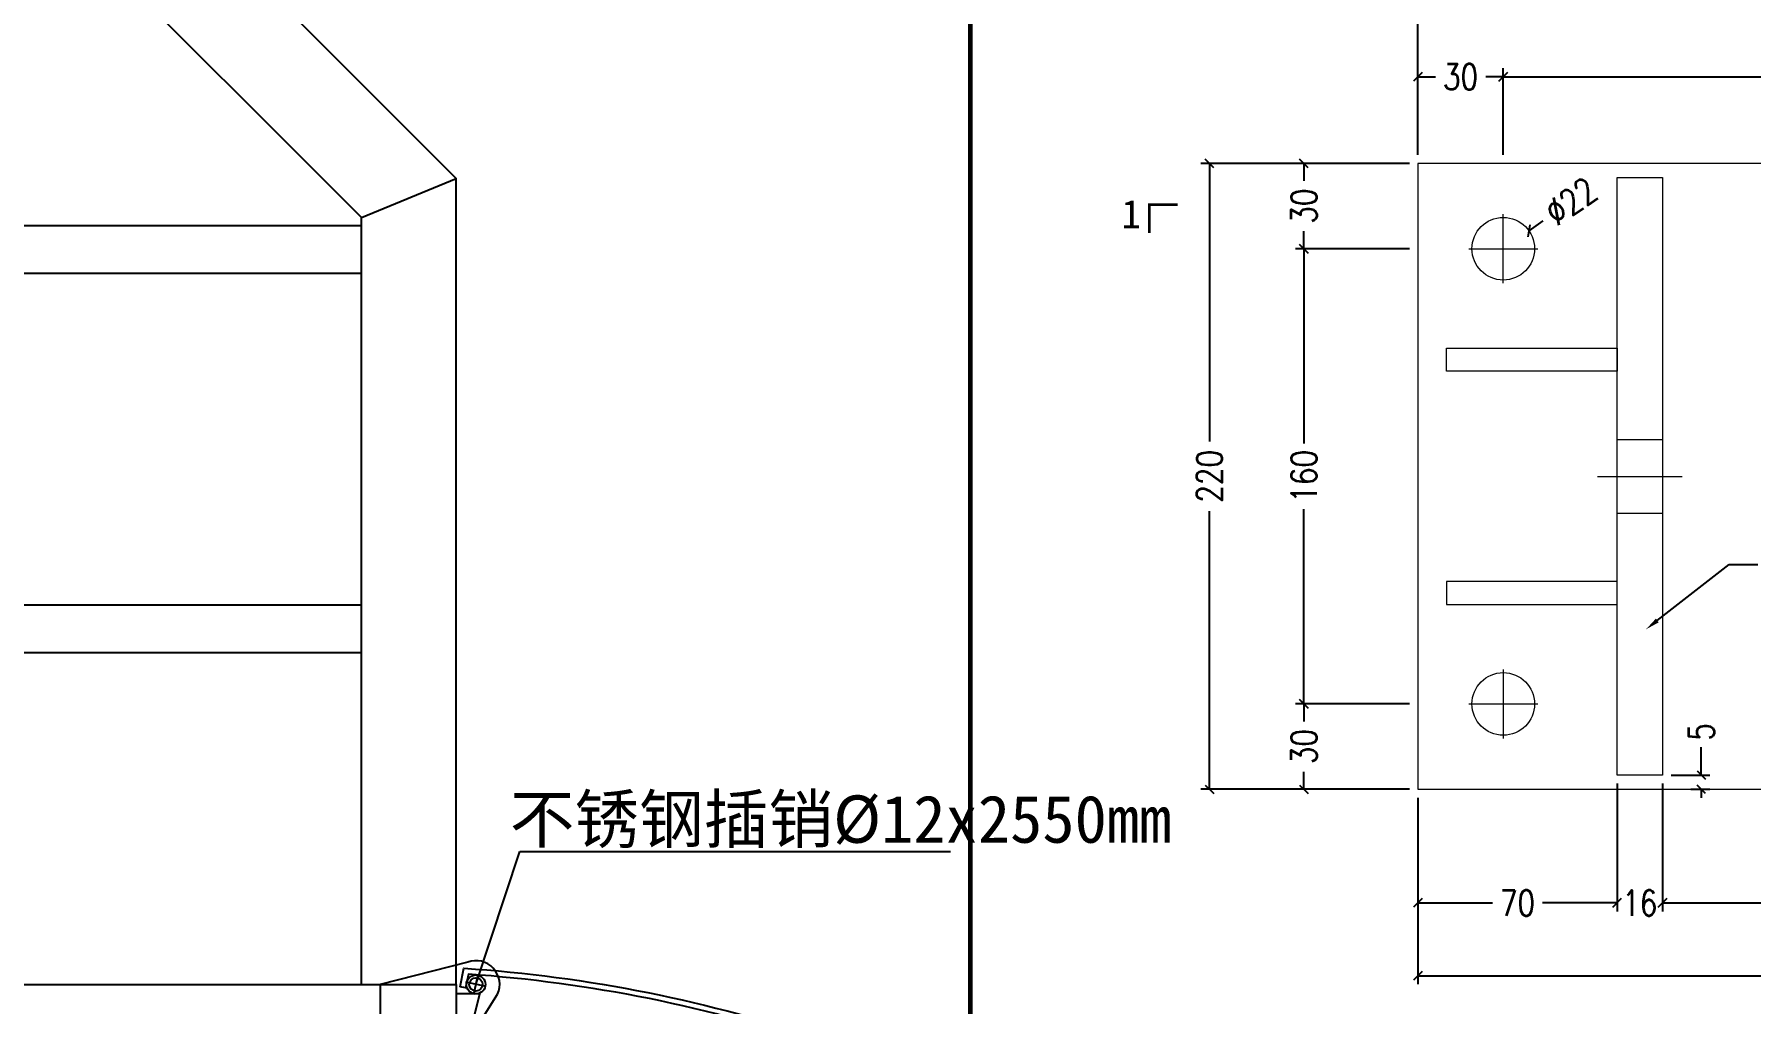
# Model space of a CAD drawing. Extents: x -259369 to -50372, y -155978 to 198088.
# Drawn here: x -101917 to -100107, y 35101 to 36123 of the extents above; entities that cross this region are included whole.
import ezdxf
from ezdxf import colors
from ezdxf.entities.mleader import LeaderData, LeaderLine
from ezdxf.math import Vec2, Vec3

# ---------------------------------------------------------------- set-up
doc = ezdxf.new("R2010")
doc.units = 0
doc.header["$LTSCALE"] = 1000
doc.header["$MEASUREMENT"] = 0
for name, pattern in [('CENTER', [2, 1.25, -0.25, 0.25, -0.25]), ('DASHDOT', [1, 0.5, -0.25, 0, -0.25]), ('DIVIDEX2', [63.5, 25.4, -12.7, 0, -12.7, 0, -12.7])]:
    doc.linetypes.add(name, pattern=pattern)
for name, color, linetype in [('100x100铝方通', 3, 'Continuous'), ('BS-Index symbol', 35, 'Continuous'), ('hjh文字', 7, 'Continuous'), ('HR-dimension', 9, 'Continuous'), ('HR-Zhuliang', 3, 'Continuous'), ('标注', 9, 'Continuous'), ('连接端梁', 130, 'Continuous'), ('铝条', 31, 'Continuous'), ('铝通', 4, 'Continuous')]:
    doc.layers.add(name, color=color, linetype=linetype)
doc.layers.add('结构', color=52, linetype='Continuous', lineweight=18)
doc.layers.add('铝斜撑', color=241, linetype='Continuous', lineweight=9)
doc.styles.add('Arial', font='')
doc.styles.add('HZTXT', font='txtw.shx', dxfattribs={"width": 0.8, "bigfont": 'hztxtw.shx'})
doc.styles.get("Standard").update_dxf_attribs({"font": 'gbenor.shx', "bigfont": 'gbcbig.shx'})
doc.styles.add('宋体', font='')
doc.styles.get('Arial').set_extended_font_data('STXihei')
doc.styles.get('宋体').set_extended_font_data('SimSun')
doc.dimstyles.new('DIM-3', dxfattribs={"dimscale": 3, "dimtxt": 3, "dimasz": 1, "dimexe": 1, "dimexo": 1, "dimgap": 1, "dimtad": 0, "dimdec": 1, "dimrnd": 0.0005, "dimzin": 9, "dimdsep": 46, "dimtxsty": 'HZTXT', "dimblk": 'OBLIQUE', "dimcen": 0, "dimclrd": 9, "dimclre": 9, "dimclrt": 2, "dimazin": 2, "dimtfac": 1, "dimtdec": 1, "dimtofl": 0, "dimtmove": 0, "dimatfit": 3, "dimldrblk": 'OBLIQUE', "dimfxl": 1, "dimarcsym": 2})
doc.dimstyles.new('HR-BI-DIM5', dxfattribs={"dimscale": 6, "dimtxt": 5, "dimasz": 1, "dimexe": 1, "dimexo": 1.5, "dimgap": 2, "dimtad": 1, "dimdec": 1, "dimdsep": 46, "dimtxsty": 'HZTXT', "dimcen": 0, "dimdle": 1, "dimclrd": 256, "dimclre": 256, "dimclrt": 2, "dimadec": 1, "dimazin": 0, "dimtfac": 1, "dimtdec": 1, "dimtix": 1, "dimtmove": 2, "dimatfit": 3, "dimfxl": 1, "dimtfill": 1, "dimtolj": 1, "dimtzin": 0, "dimarcsym": 1})

# ---------------------------------------------------------------- blocks, each defined once
blk = doc.blocks.new('A$C848c3b45')
at = {"color": 1, "linetype": 'CENTER', "ltscale": 10.16}
for p, q in [((11, -0.1), (-11, 0.1)), ((-0.1, -11), (0.1, 11))]:
    blk.add_line(p, q, dxfattribs=at)
blk.add_line((374.4, 6.1), (375.1, 12))
blk.add_lwpolyline([(-16, -5.7), (-15.9, 14.3, -0.066496), (375.1, 12), (374.4, 6.1, 0.065854), (-9.9, 9), (-10, -5.7)], format="xyb", close=True)
for radius in [10, 7]:
    blk.add_circle((0, 0), radius)
blk = doc.blocks.new('A$C148601bc')
at = {"layer": 'HR-dimension'}
blk.add_lwpolyline([(-5.8, -50), (6.7, 0), (-18.3, 0), (-18.3, -50)], close=True, dxfattribs=at)
blk = doc.blocks.new('A$Cea697e5a')
blk.add_circle((20.8, 150), 7)
at = {"layer": '100x100铝方通'}
for points in [[(0, 150), (0, 1000), (-350, 1350), (-998.2, 1350)], [(-391.4, 1250), (-350, 1350)], [(-100, 150), (-100, 958.6), (-391.4, 1250), (-998.2, 1250)], [(-100, 958.6), (0, 1000)]]:
    blk.add_lwpolyline(points, dxfattribs=at)
at = {"layer": 'HR-Zhuliang'}
blk.add_lwpolyline([(-998.2, 150), (0, 150), (0, 50), (-998.2, 50)], dxfattribs=at)
at = {"layer": '铝斜撑'}
for points in [[(-611, 1250), (-971, 150)], [(-526.8, 1250), (-886.8, 150)]]:
    blk.add_lwpolyline(points, dxfattribs=at)
at = {"layer": '铝条'}
for points in [[(-998.2, 900), (-100, 900), (-100, 950), (-998.2, 950)], [(-998.2, 500), (-100, 500), (-100, 550), (-998.2, 550)]]:
    blk.add_lwpolyline(points, dxfattribs=at)
at = {"layer": '铝通'}
blk.add_lwpolyline([(43.6, 139.6, 0.668622), (12.1, 173.4), (-80, 150), (-80, 70), (0, 70)], format="xyb", close=True, dxfattribs=at)
at = {"layer": 'HR-dimension'}
blk.add_blockref('A$C148601bc', (18.3, 140), dxfattribs=at)
blk = doc.blocks.new('_Oblique')
at = {"color": 0, "linetype": 'ByBlock', "lineweight": -2}
blk.add_line((-0.5, -0.5), (0.5, 0.5), dxfattribs=at)
blk = doc.blocks.new('*D496')
at = {"layer": 'Defpoints', "color": 0, "ltscale": 10, "transparency": 16777216}
for p in [(38506.46, -4825.07), (38806.46, -4825.07), (38506.46, -4890.63)]:
    blk.add_point(p, dxfattribs=at)
at = {"layer": 'HR-dimension', "color": 9, "lineweight": -2, "ltscale": 10, "transparency": 16777216}
for p, q in [((38506.46, -4828.07), (38506.46, -4893.63)), ((38806.46, -4828.07), (38806.46, -4893.63)), ((38506.46, -4890.63), (38644.21, -4890.63)), ((38806.46, -4890.63), (38668.72, -4890.63))]:
    blk.add_line(p, q, dxfattribs=at)
at = {"layer": 'HR-dimension', "color": 9, "lineweight": -2, "ltscale": 10, "transparency": 16777216, "xscale": 3, "yscale": 3, "zscale": 3, "rotation": 180}
blk.add_blockref('_Oblique', (38506.46, -4890.63), dxfattribs=at)
at = {"layer": 'HR-dimension', "color": 9, "lineweight": -2, "ltscale": 10, "transparency": 16777216, "xscale": 3, "yscale": 3, "zscale": 3}
blk.add_blockref('_Oblique', (38806.46, -4890.63), dxfattribs=at)
at = {"layer": 'HR-dimension', "color": 2, "ltscale": 10, "transparency": 16777216, "insert": (38656.46, -4890.63), "char_height": 9, "attachment_point": 5, "style": 'HZTXT'}
blk.add_mtext('300', dxfattribs=at)
blk = doc.blocks.new('*D497')
at = {"layer": 'Defpoints', "color": 0, "ltscale": 10, "transparency": 16777216}
for p in [(38506.46, -4574.61), (38506.46, -4605.07), (38536.46, -4605.07)]:
    blk.add_point(p, dxfattribs=at)
at = {"layer": 'HR-dimension', "color": 9, "lineweight": -2, "ltscale": 10, "transparency": 16777216}
for p, q in [((38506.46, -4602.07), (38506.46, -4571.61)), ((38536.46, -4602.07), (38536.46, -4571.61)), ((38506.46, -4574.61), (38512.63, -4574.61)), ((38536.46, -4574.61), (38530.29, -4574.61))]:
    blk.add_line(p, q, dxfattribs=at)
at = {"layer": 'HR-dimension', "color": 9, "lineweight": -2, "ltscale": 10, "transparency": 16777216, "xscale": 3, "yscale": 3, "zscale": 3, "rotation": 180}
blk.add_blockref('_Oblique', (38506.46, -4574.61), dxfattribs=at)
at = {"layer": 'HR-dimension', "color": 9, "lineweight": -2, "ltscale": 10, "transparency": 16777216, "xscale": 3, "yscale": 3, "zscale": 3}
blk.add_blockref('_Oblique', (38536.46, -4574.61), dxfattribs=at)
at = {"layer": 'HR-dimension', "color": 2, "ltscale": 10, "transparency": 16777216, "insert": (38521.46, -4574.61), "char_height": 9, "attachment_point": 5, "style": 'HZTXT'}
blk.add_mtext('30', dxfattribs=at)
blk = doc.blocks.new('*D568')
at = {"layer": 'Defpoints', "color": 0, "ltscale": 10, "transparency": 16777216}
for p in [(38776.46, -4574.61), (38536.46, -4605.07), (38776.46, -4605.07)]:
    blk.add_point(p, dxfattribs=at)
at = {"layer": 'HR-dimension', "color": 9, "lineweight": -2, "ltscale": 10, "transparency": 16777216}
for p, q in [((38536.46, -4602.07), (38536.46, -4571.61)), ((38776.46, -4602.07), (38776.46, -4571.61)), ((38536.46, -4574.61), (38644.21, -4574.61)), ((38776.46, -4574.61), (38668.72, -4574.61))]:
    blk.add_line(p, q, dxfattribs=at)
at = {"layer": 'HR-dimension', "color": 9, "lineweight": -2, "ltscale": 10, "transparency": 16777216, "xscale": 3, "yscale": 3, "zscale": 3, "rotation": 180}
blk.add_blockref('_Oblique', (38536.46, -4574.61), dxfattribs=at)
at = {"layer": 'HR-dimension', "color": 9, "lineweight": -2, "ltscale": 10, "transparency": 16777216, "xscale": 3, "yscale": 3, "zscale": 3}
blk.add_blockref('_Oblique', (38776.46, -4574.61), dxfattribs=at)
at = {"layer": 'HR-dimension', "color": 2, "ltscale": 10, "transparency": 16777216, "insert": (38656.46, -4574.61), "char_height": 9, "attachment_point": 5, "style": 'HZTXT'}
blk.add_mtext('240', dxfattribs=at)
blk = doc.blocks.new('*D569')
at = {"layer": 'Defpoints', "color": 0, "ltscale": 10, "transparency": 16777216}
for p in [(38466.4, -4795.07), (38506.46, -4795.07), (38506.46, -4825.07)]:
    blk.add_point(p, dxfattribs=at)
at = {"layer": 'HR-dimension', "color": 9, "lineweight": -2, "ltscale": 10, "transparency": 16777216}
for p, q in [((38503.46, -4795.07), (38463.4, -4795.07)), ((38466.4, -4795.07), (38466.4, -4801.24)), ((38466.4, -4825.07), (38466.4, -4818.9)), ((38503.46, -4825.07), (38463.4, -4825.07))]:
    blk.add_line(p, q, dxfattribs=at)
at = {"layer": 'HR-dimension', "color": 9, "lineweight": -2, "ltscale": 10, "transparency": 16777216, "xscale": 3, "yscale": 3, "zscale": 3}
for p, rotation in [((38466.4, -4795.07), 90), ((38466.4, -4825.07), 270)]:
    blk.add_blockref('_Oblique', p, dxfattribs=dict(at, rotation=rotation))
at = {"layer": 'HR-dimension', "color": 2, "ltscale": 10, "transparency": 16777216, "insert": (38466.4, -4810.07), "char_height": 9, "attachment_point": 5, "rotation": 90, "style": 'HZTXT'}
blk.add_mtext('30', dxfattribs=at)
blk = doc.blocks.new('*D570')
at = {"layer": 'Defpoints', "color": 0, "ltscale": 10, "transparency": 16777216}
for p in [(38466.4, -4635.07), (38506.46, -4635.07), (38506.46, -4795.07)]:
    blk.add_point(p, dxfattribs=at)
at = {"layer": 'HR-dimension', "color": 9, "lineweight": -2, "ltscale": 10, "transparency": 16777216}
for p, q in [((38503.46, -4635.07), (38463.4, -4635.07)), ((38466.4, -4635.07), (38466.4, -4703.5)), ((38466.4, -4795.07), (38466.4, -4726.64)), ((38503.46, -4795.07), (38463.4, -4795.07))]:
    blk.add_line(p, q, dxfattribs=at)
at = {"layer": 'HR-dimension', "color": 9, "lineweight": -2, "ltscale": 10, "transparency": 16777216, "xscale": 3, "yscale": 3, "zscale": 3}
for p, rotation in [((38466.4, -4635.07), 90), ((38466.4, -4795.07), 270)]:
    blk.add_blockref('_Oblique', p, dxfattribs=dict(at, rotation=rotation))
at = {"layer": 'HR-dimension', "color": 2, "ltscale": 10, "transparency": 16777216, "insert": (38466.4, -4715.07), "char_height": 9, "attachment_point": 5, "rotation": 90, "style": 'HZTXT'}
blk.add_mtext('160', dxfattribs=at)
blk = doc.blocks.new('*D571')
at = {"layer": 'Defpoints', "color": 0, "ltscale": 10, "transparency": 16777216}
for p in [(38466.4, -4605.07), (38506.46, -4605.07), (38506.46, -4635.07)]:
    blk.add_point(p, dxfattribs=at)
at = {"layer": 'HR-dimension', "color": 9, "lineweight": -2, "ltscale": 10, "transparency": 16777216}
for p, q in [((38503.46, -4605.07), (38463.4, -4605.07)), ((38466.4, -4605.07), (38466.4, -4611.24)), ((38466.4, -4635.07), (38466.4, -4628.9)), ((38503.46, -4635.07), (38463.4, -4635.07))]:
    blk.add_line(p, q, dxfattribs=at)
at = {"layer": 'HR-dimension', "color": 9, "lineweight": -2, "ltscale": 10, "transparency": 16777216, "xscale": 3, "yscale": 3, "zscale": 3}
for p, rotation in [((38466.4, -4605.07), 90), ((38466.4, -4635.07), 270)]:
    blk.add_blockref('_Oblique', p, dxfattribs=dict(at, rotation=rotation))
at = {"layer": 'HR-dimension', "color": 2, "ltscale": 10, "transparency": 16777216, "insert": (38466.4, -4620.07), "char_height": 9, "attachment_point": 5, "rotation": 90, "style": 'HZTXT'}
blk.add_mtext('30', dxfattribs=at)
blk = doc.blocks.new('*D585')
at = {"layer": 'Defpoints', "color": 0, "ltscale": 10, "transparency": 16777216}
for p in [(38545.47, -4628.75), (38527.46, -4641.39)]:
    blk.add_point(p, dxfattribs=at)
at = {"layer": 'HR-dimension', "color": 9, "lineweight": -2, "ltscale": 10, "transparency": 16777216}
blk.add_line((38550.38, -4625.3), (38545.47, -4628.75), dxfattribs=at)
at = {"layer": 'HR-dimension', "color": 9, "lineweight": -2, "ltscale": 10, "transparency": 16777216, "xscale": 3, "yscale": 3, "zscale": 3, "rotation": 215.0759654489789}
blk.add_blockref('_Oblique', (38545.47, -4628.75), dxfattribs=at)
at = {"layer": 'HR-dimension', "color": 2, "ltscale": 10, "transparency": 16777216, "insert": (38560.27, -4618.36), "char_height": 9, "attachment_point": 5, "rotation": 35.07597, "style": 'HZTXT'}
blk.add_mtext('∅22', dxfattribs=at)
blk = doc.blocks.new('*D504')
at = {"layer": 'Defpoints', "color": 0, "ltscale": 10, "transparency": 16777216}
for p in [(38576.46, -4820.07), (38506.46, -4845.51), (38506.46, -4865.02)]:
    blk.add_point(p, dxfattribs=at)
at = {"layer": 'HR-dimension', "color": 9, "lineweight": -2, "ltscale": 10, "transparency": 16777216}
for p, q in [((38576.46, -4823.07), (38576.46, -4868.02)), ((38506.46, -4848.51), (38506.46, -4868.02)), ((38506.46, -4865.02), (38532.63, -4865.02)), ((38576.46, -4865.02), (38550.29, -4865.02))]:
    blk.add_line(p, q, dxfattribs=at)
at = {"layer": 'HR-dimension', "color": 9, "lineweight": -2, "ltscale": 10, "transparency": 16777216, "xscale": 3, "yscale": 3, "zscale": 3, "rotation": 180}
blk.add_blockref('_Oblique', (38506.46, -4865.02), dxfattribs=at)
at = {"layer": 'HR-dimension', "color": 9, "lineweight": -2, "ltscale": 10, "transparency": 16777216, "xscale": 3, "yscale": 3, "zscale": 3}
blk.add_blockref('_Oblique', (38576.46, -4865.02), dxfattribs=at)
at = {"layer": 'HR-dimension', "color": 2, "ltscale": 10, "transparency": 16777216, "insert": (38541.46, -4865.02), "char_height": 9, "attachment_point": 5, "style": 'HZTXT'}
blk.add_mtext('70', dxfattribs=at)
blk = doc.blocks.new('*D505')
at = {"layer": 'Defpoints', "color": 0, "ltscale": 10, "transparency": 16777216}
for p in [(38576.46, -4820.07), (38592.46, -4820.07), (38592.46, -4865.02)]:
    blk.add_point(p, dxfattribs=at)
at = {"layer": 'HR-dimension', "color": 9, "lineweight": -2, "ltscale": 10, "transparency": 16777216}
for p, q in [((38576.46, -4823.07), (38576.46, -4868.02)), ((38592.46, -4823.07), (38592.46, -4868.02)), ((38576.46, -4865.02), (38576.49, -4865.02)), ((38592.46, -4865.02), (38592.43, -4865.02))]:
    blk.add_line(p, q, dxfattribs=at)
at = {"layer": 'HR-dimension', "color": 9, "lineweight": -2, "ltscale": 10, "transparency": 16777216, "xscale": 3, "yscale": 3, "zscale": 3, "rotation": 180}
blk.add_blockref('_Oblique', (38576.46, -4865.02), dxfattribs=at)
at = {"layer": 'HR-dimension', "color": 9, "lineweight": -2, "ltscale": 10, "transparency": 16777216, "xscale": 3, "yscale": 3, "zscale": 3}
blk.add_blockref('_Oblique', (38592.46, -4865.02), dxfattribs=at)
at = {"layer": 'HR-dimension', "color": 2, "ltscale": 10, "transparency": 16777216, "insert": (38584.46, -4865.02), "char_height": 9, "attachment_point": 5, "style": 'HZTXT'}
blk.add_mtext('16', dxfattribs=at)
blk = doc.blocks.new('*D506')
at = {"layer": 'Defpoints', "color": 0, "ltscale": 10, "transparency": 16777216}
for p in [(38592.46, -4820.07), (38720.46, -4820.07), (38720.46, -4865.02)]:
    blk.add_point(p, dxfattribs=at)
at = {"layer": 'HR-dimension', "color": 9, "lineweight": -2, "ltscale": 10, "transparency": 16777216}
for p, q in [((38592.46, -4823.07), (38592.46, -4868.02)), ((38720.46, -4823.07), (38720.46, -4868.02)), ((38592.46, -4865.02), (38644.89, -4865.02)), ((38720.46, -4865.02), (38668.03, -4865.02))]:
    blk.add_line(p, q, dxfattribs=at)
at = {"layer": 'HR-dimension', "color": 9, "lineweight": -2, "ltscale": 10, "transparency": 16777216, "xscale": 3, "yscale": 3, "zscale": 3, "rotation": 180}
blk.add_blockref('_Oblique', (38592.46, -4865.02), dxfattribs=at)
at = {"layer": 'HR-dimension', "color": 9, "lineweight": -2, "ltscale": 10, "transparency": 16777216, "xscale": 3, "yscale": 3, "zscale": 3}
blk.add_blockref('_Oblique', (38720.46, -4865.02), dxfattribs=at)
at = {"layer": 'HR-dimension', "color": 2, "ltscale": 10, "transparency": 16777216, "insert": (38656.46, -4865.02), "char_height": 9, "attachment_point": 5, "style": 'HZTXT'}
blk.add_mtext('128', dxfattribs=at)
blk = doc.blocks.new('*D510')
at = {"layer": 'Defpoints', "color": 0, "ltscale": 10, "transparency": 16777216}
for p in [(38592.46, -4820.07), (38606.07, -4820.07), (38599.34, -4825.07)]:
    blk.add_point(p, dxfattribs=at)
at = {"layer": 'HR-dimension', "color": 9, "lineweight": -2, "ltscale": 10, "transparency": 16777216}
for p, q in [((38606.07, -4820.07), (38606.07, -4810.27)), ((38595.46, -4820.07), (38609.07, -4820.07)), ((38602.34, -4825.07), (38609.07, -4825.07)), ((38606.07, -4825.07), (38606.07, -4828.07))]:
    blk.add_line(p, q, dxfattribs=at)
at = {"layer": 'HR-dimension', "color": 9, "lineweight": -2, "ltscale": 10, "transparency": 16777216, "xscale": 3, "yscale": 3, "zscale": 3}
for p, rotation in [((38606.07, -4820.07), 270), ((38606.07, -4825.07), 90)]:
    blk.add_blockref('_Oblique', p, dxfattribs=dict(at, rotation=rotation))
at = {"layer": 'HR-dimension', "color": 2, "ltscale": 10, "transparency": 16777216, "insert": (38606.07, -4804.87), "char_height": 9, "attachment_point": 5, "rotation": 90, "style": 'HZTXT'}
blk.add_mtext('5', dxfattribs=at)
blk = doc.blocks.new('*D579')
at = {"layer": 'Defpoints', "color": 0, "ltscale": 10, "transparency": 16777216}
for p in [(38506.46, -4547.62), (38506.46, -4605.07), (38806.46, -4605.07)]:
    blk.add_point(p, dxfattribs=at)
at = {"layer": 'HR-dimension', "color": 9, "lineweight": -2, "ltscale": 10, "transparency": 16777216}
for p, q in [((38506.46, -4602.07), (38506.46, -4544.62)), ((38506.46, -4547.62), (38644.21, -4547.62)), ((38806.46, -4547.62), (38668.72, -4547.62)), ((38806.46, -4602.07), (38806.46, -4544.62))]:
    blk.add_line(p, q, dxfattribs=at)
at = {"layer": 'HR-dimension', "color": 9, "lineweight": -2, "ltscale": 10, "transparency": 16777216, "xscale": 3, "yscale": 3, "zscale": 3, "rotation": 180}
blk.add_blockref('_Oblique', (38506.46, -4547.62), dxfattribs=at)
at = {"layer": 'HR-dimension', "color": 9, "lineweight": -2, "ltscale": 10, "transparency": 16777216, "xscale": 3, "yscale": 3, "zscale": 3}
blk.add_blockref('_Oblique', (38806.46, -4547.62), dxfattribs=at)
at = {"layer": 'HR-dimension', "color": 2, "ltscale": 10, "transparency": 16777216, "insert": (38656.46, -4547.62), "char_height": 9, "attachment_point": 5, "style": 'HZTXT'}
blk.add_mtext('300', dxfattribs=at)
blk = doc.blocks.new('*D580')
at = {"layer": 'Defpoints', "color": 0, "ltscale": 10, "transparency": 16777216}
for p in [(38506.46, -4605.07), (38433.22, -4825.07), (38506.46, -4825.07)]:
    blk.add_point(p, dxfattribs=at)
at = {"layer": 'HR-dimension', "color": 9, "lineweight": -2, "ltscale": 10, "transparency": 16777216}
for p, q in [((38503.46, -4605.07), (38430.22, -4605.07)), ((38433.22, -4605.07), (38433.22, -4702.81)), ((38433.22, -4825.07), (38433.22, -4727.33)), ((38503.46, -4825.07), (38430.22, -4825.07))]:
    blk.add_line(p, q, dxfattribs=at)
at = {"layer": 'HR-dimension', "color": 9, "lineweight": -2, "ltscale": 10, "transparency": 16777216, "xscale": 3, "yscale": 3, "zscale": 3}
for p, rotation in [((38433.22, -4605.07), 90), ((38433.22, -4825.07), 270)]:
    blk.add_blockref('_Oblique', p, dxfattribs=dict(at, rotation=rotation))
at = {"layer": 'HR-dimension', "color": 2, "ltscale": 10, "transparency": 16777216, "insert": (38433.22, -4715.07), "char_height": 9, "attachment_point": 5, "rotation": 90, "style": 'HZTXT'}
blk.add_mtext('220', dxfattribs=at)
blk = doc.blocks.new('asdasdasdgfhgtj')
at = {"layer": '标注', "color": 1, "const_width": 1}
blk.add_lwpolyline([(38412.07, -4629.58), (38412.07, -4619.58), (38422.07, -4619.58)], dxfattribs=at)
at = {"layer": '结构', "color": 4}
for p, q in [((38806.46, -4605.07), (38506.46, -4605.07)), ((38506.46, -4605.07), (38506.46, -4825.07)), ((38506.46, -4825.07), (38806.46, -4825.07))]:
    blk.add_line(p, q, dxfattribs=at)
at = {"layer": '结构', "color": 1, "linetype": 'CENTER', "ltscale": 0.44}
for p, q in [((38536.46, -4647.17), (38536.46, -4622.97)), ((38524.36, -4635.07), (38548.56, -4635.07)), ((38536.46, -4782.97), (38536.46, -4807.17)), ((38524.36, -4795.07), (38548.56, -4795.07))]:
    blk.add_line(p, q, dxfattribs=at)
at = {"layer": '结构', "color": 1, "linetype": 'DASHDOT', "ltscale": 5}
for p, q in [((38576.46, -4702.07), (38592.46, -4702.07)), ((38569.56, -4715.07), (38599.36, -4715.07)), ((38576.46, -4728.07), (38592.46, -4728.07))]:
    blk.add_line(p, q, dxfattribs=at)
at = {"layer": '结构', "color": 4}
for points in [[(38576.46, -4820.07), (38576.46, -4610.07), (38592.46, -4610.07), (38592.46, -4820.07)], [(38576.46, -4678.07), (38516.46, -4678.07), (38516.46, -4670.07), (38576.46, -4670.07)], [(38576.46, -4752.07), (38516.46, -4752.07), (38516.46, -4760.07), (38576.46, -4760.07)]]:
    blk.add_lwpolyline(points, close=True, dxfattribs=at)
for centre in [(38536.46, -4635.07), (38536.46, -4795.07)]:
    blk.add_circle(centre, 11, dxfattribs=at)
at = {"layer": '标注', "color": 1, "insert": (38405.71, -4622.88), "char_height": 10, "attachment_point": 5, "style": 'Arial'}
blk.add_mtext('1', dxfattribs=at)
at = {"layer": 'HR-dimension', "ltscale": 10}
for base, p1, p2, picture, middle in [((38506.46, -4547.62), (38806.46, -4605.07), (38506.46, -4605.07), '*D579', (38656.46, -4547.62)), ((38506.46, -4574.61), (38536.46, -4605.07), (38506.46, -4605.07), '*D497', (38521.46, -4574.61)), ((38776.46, -4574.61), (38536.46, -4605.07), (38776.46, -4605.07), '*D568', (38656.46, -4574.61)), ((38506.46, -4865.02), (38576.46, -4820.07), (38506.46, -4845.51), '*D504', (38541.46, -4865.02)), ((38720.46, -4865.02), (38592.46, -4820.07), (38720.46, -4820.07), '*D506', (38656.46, -4865.02))]:
    dim = blk.add_linear_dim(base=base, p1=p1, p2=p2, dimstyle='DIM-3', dxfattribs=at)
    dim.commit()
    dim.dimension.update_dxf_attribs({"geometry": picture, "text_midpoint": middle})
for base, p1, p2, picture, middle in [((38433.22, -4825.07), (38506.46, -4605.07), (38506.46, -4825.07), '*D580', (38433.22, -4715.07)), ((38466.4, -4605.07), (38506.46, -4635.07), (38506.46, -4605.07), '*D571', (38466.4, -4620.07)), ((38466.4, -4635.07), (38506.46, -4795.07), (38506.46, -4635.07), '*D570', (38466.4, -4715.07)), ((38466.4, -4795.07), (38506.46, -4825.07), (38506.46, -4795.07), '*D569', (38466.4, -4810.07))]:
    dim = blk.add_linear_dim(base=base, p1=p1, p2=p2, angle=90, dimstyle='DIM-3', dxfattribs=at)
    dim.commit()
    dim.dimension.update_dxf_attribs({"geometry": picture, "text_midpoint": middle})
dim = blk.add_diameter_dim_2p(p1=(38527.46, -4641.39), p2=(38545.47, -4628.75), dimstyle='DIM-3', dxfattribs=at)
dim.commit()
dim.dimension.update_dxf_attribs({"geometry": '*D585', "text_midpoint": (38560.27, -4618.36)})
dim = blk.add_linear_dim(base=(38606.07, -4820.07), p1=(38599.34, -4825.07), p2=(38592.46, -4820.07), angle=90, dimstyle='DIM-3', dxfattribs=at)
dim.commit()
dim.dimension.update_dxf_attribs({"geometry": '*D510', "text_midpoint": (38606.07, -4804.87), "dimtype": 128})
for base, p1, p2, picture, middle in [((38592.46, -4865.02), (38576.46, -4820.07), (38592.46, -4820.07), '*D505', (38584.46, -4865.02)), ((38506.46, -4890.63), (38806.46, -4825.07), (38506.46, -4825.07), '*D496', (38656.46, -4890.63))]:
    dim = blk.add_linear_dim(base=base, p1=p1, p2=p2, dimstyle='DIM-3', dxfattribs=at)
    dim.commit()
    dim.dimension.update_dxf_attribs({"geometry": picture, "text_midpoint": middle, "dimtype": 128})
at = {"layer": '标注', "color": 6}
ml = blk.add_multileader_mtext('Standard', dxfattribs=at)
ml.set_content('2#', color=6)
ml.set_leader_properties(color=9)
ml.build(insert=Vec2(0, 0))
ml.multileader.update_dxf_attribs({"dogleg_length": 10, "arrow_head_size": 5})
ctx = ml.context
ctx.base_point, ctx.char_height, ctx.arrow_head_size, ctx.landing_gap_size, ctx.plane_origin = Vec3(38625.89, -4746.07), 15, 5, 0.5, Vec3(35556.3, -10303.97)
notes = []
notes.append((ctx, [(1, (1, 1, 0), (38615.89, -4746.07), (1, 0), 10, [(0, [(38586.66, -4768.82)], 256, [])])]))
ctx.mtext.insert, ctx.mtext.defined_height, ctx.mtext.flow_direction = Vec3(38626.39, -4738.44), 40, 5
for ctx, leaders in notes:
    for number, flags, end, landing, length, lines in leaders:
        leader = LeaderData()
        leader.index, (leader.has_last_leader_line, leader.has_dogleg_vector, leader.attachment_direction) = number, flags
        leader.last_leader_point, leader.dogleg_vector, leader.dogleg_length = Vec3(end), Vec3(landing), length
        for number, points, colour, breaks in lines:
            line = LeaderLine()
            line.index, line.vertices, line.color, line.breaks = number, Vec3.list(points), colors.encode_raw_color(colour), breaks
            leader.lines.append(line)
        ctx.leaders.append(leader)

msp = doc.modelspace()

# ---------------------------------------------------------------- linework, layer by layer
at = {"layer": 'BS-Index symbol', "color": 1, "linetype": 'DIVIDEX2', "const_width": 5, "flags": 128}
msp.add_lwpolyline([(-102370.27, 36502.07), (-101029.9, 36502.07, -0.4142136), (-100929.9, 36402.07), (-100929.9, 34579.86, -0.4142136), (-101029.9, 34479.86), (-102370.27, 34479.86, -0.4142136), (-102470.27, 34579.86), (-102470.27, 36402.07, -0.4142136)], format="xyb", close=True, dxfattribs=at)

# ---------------------------------------------------------------- block references
at = {"layer": 'HR-dimension', "ltscale": 10}
msp.add_blockref('A$Cea697e5a', (-101472.05, 34970.86), dxfattribs=at)
at = {"layer": 'HR-dimension', "rotation": 348.9803445999434}
msp.add_blockref('A$C848c3b45', (-101451.21, 35120.83), dxfattribs=at)
at = {"layer": '连接端梁', "color": 0, "xscale": 3, "yscale": 3, "zscale": 3}
msp.add_blockref('asdasdasdgfhgtj', (-215977.33, 49801.82), dxfattribs=at)

# ---------------------------------------------------------------- texts
at = {"layer": 'hjh文字', "style": '宋体'}
msp.add_text('不锈钢插销%%C12x2550mm', height=50, dxfattribs=at).set_placement((-101415.53, 35270.21, 0))

# ---------------------------------------------------------------- leaders
at = {"layer": 'HR-dimension'}
msp.add_leader([(-101451.21, 35120.83, 0), (-101404.93, 35261.03, 0), (-100950.72, 35261.03, 0)], dimstyle='HR-BI-DIM5', override={"dimgap": 2, "dimtad": 0}, dxfattribs=at)

doc.saveas('drawing.dxf')
